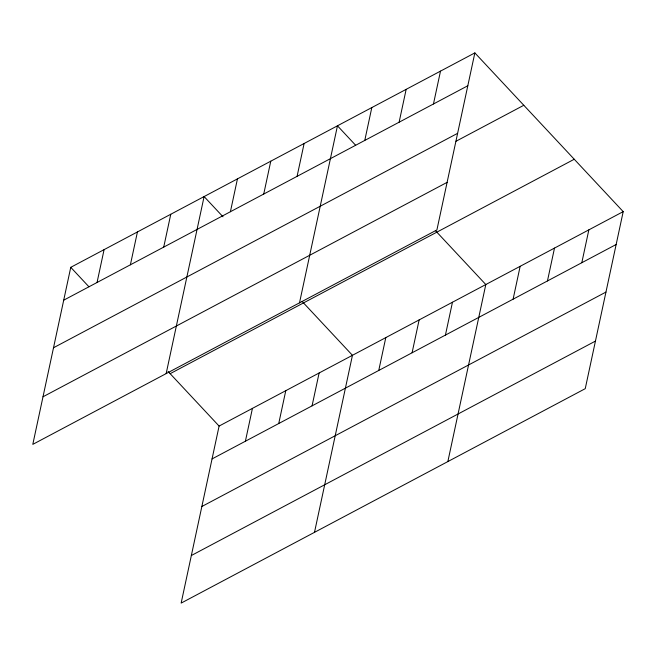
<?xml version="1.0" encoding="UTF-8"?>
<svg xmlns="http://www.w3.org/2000/svg" width="656" height="656" viewBox="0 0 656 656"><rect width="100%" height="100%" fill="white"/><g stroke="black" fill="none" stroke-linecap="round" stroke-linejoin="round"><path stroke-width="0.98" d="M474.854 52.898L70.758 267.328L32.8 444.366L436.904 229.936L474.854 52.898L623.2 211.634L585.242 388.672L181.146 603.102L219.096 426.064L623.2 211.634M97.047 282.49L104.091 249.633M130.388 264.803L137.432 231.945M163.721 247.115L170.773 214.258M166.157 373.6L204.106 196.562L222.991 216.767M230.404 211.732L237.447 178.875M263.737 194.045L270.78 161.179M297.078 176.349L304.122 143.492M245.393 441.234L252.437 408.376M299.505 302.842L337.463 125.804L355.642 145.263M278.734 423.538L285.778 390.681M364.769 140.433L371.813 107.576M312.067 405.851L319.111 372.993M399.119 122.205L406.162 89.347M314.495 532.344L352.452 355.306L302.137 301.457M433.46 103.984L440.504 71.127M378.75 370.468L385.794 337.61M412.083 352.78L419.127 319.923M445.424 335.093L452.468 302.236M447.851 461.578L485.809 284.54L435.486 230.699M513.107 299.177L520.151 266.32M547.457 280.948L554.5 248.091M581.806 262.72L588.85 229.862M63.706 300.186L467.81 85.756M53.513 347.762L457.609 133.332M456.018 141.253L523.808 105.28M43.001 396.782L447.105 182.36M170.142 373.682L574.246 159.252M212.052 458.921L616.156 244.491M201.851 506.506L605.955 292.076M191.347 555.525L595.443 341.095M70.758 267.328L88.937 286.779M168.1 371.493L219.096 426.064"/></g></svg>
